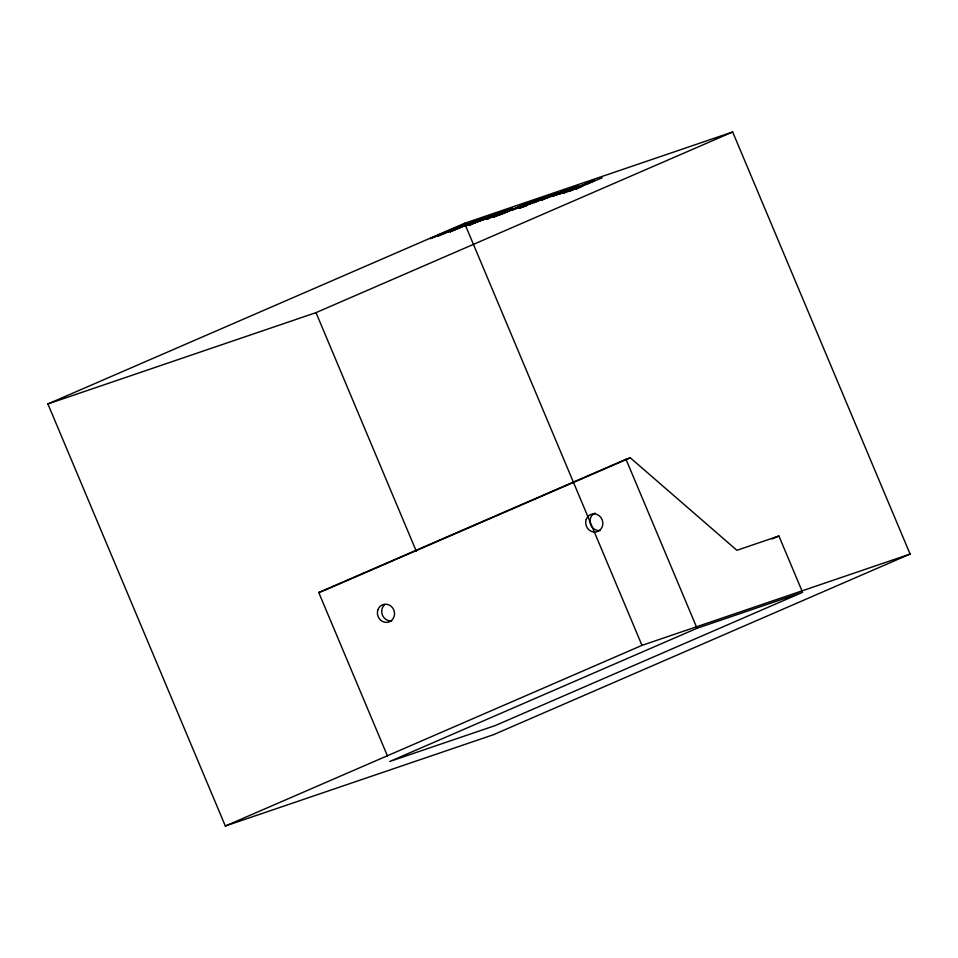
<?xml version="1.0" encoding="UTF-8"?>
<svg xmlns="http://www.w3.org/2000/svg" width="958" height="958" viewBox="0 0 958 958"><rect width="100%" height="100%" fill="white"/><g stroke="black" fill="none" stroke-linecap="round" stroke-linejoin="round"><path stroke-width="1.44" d="M479.491 221.047L478.497 221.561L491.286 216.424M521.655 206.665L520.505 207.299L537.498 200.054L535.354 200.809M587.434 183.756L594.738 180.332L577.219 188.582L575.566 189.145L582.416 185.936L568.657 191.504L584.093 185.133M475.791 222.22L473.935 223.142L480.377 220.232M442.512 234.099L460.391 226.076L435.315 236.554L436.07 236.231M492.903 215.598L495.621 214.329L492.915 215.215M490.879 216.7L485.814 219.083L503.549 211.622L488.712 217.861L490.903 217.107M555.257 194.402C565.879 189.768 546.623 197.36 552.826 195.456M507.189 211.79L510.051 210.437L497.813 215.358L504.782 212.82M446.236 232.483L448.727 231.405M47.9 403.941L464.57 223.286L732.666 131.976L910.1 554.059L493.43 734.714L225.334 826.024L47.9 403.941L316.008 312.631L732.666 131.976M441.59 233.836L456.128 227.537L430.166 238.662L455.912 227.956L437.986 236.003L439.938 235.345L464.582 224.651L463.265 225.106M521.966 205.503L505.932 212.329M387.463 755.982L318.739 592.487L625.993 459.277L630.304 457.804L736.894 550.299L778.902 535.989L802.002 590.942M324.343 590.463L332.163 587.074M333.456 586.512L630.304 457.804M772.04 538.959L778.902 535.989M225.334 826.024L641.992 645.369L910.1 554.059M492.975 215.789L496.998 214.065M458.942 227.824L450.296 231.201L473.288 221.681M506.614 210.676L512.674 208.281L491.25 217.238L492.256 216.903M524.158 204.557L521.032 206.174L526.481 204.317L512.111 210.113L526.661 203.515L493.562 217.083L506.231 212.329M545.234 197.743L533.953 202.689L554.227 194.115L546.814 196.965M561.903 191.839L567.962 189.444L541.138 200.27L561.891 191.708M469.288 223.334L471.049 222.651M523.655 205.06L532.504 201.551L525.116 204.329M498.855 213.287L506.447 210.401L491.322 217.047M585.805 184.547L602.031 177.841L600.307 178.428M525.535 205.395L540.552 198.761L523.02 206.198L525.247 205.383M558.466 194.187L573.591 187.54L552.958 196.21L570.693 188.75L555.856 194.989L558.047 194.246M543.102 197.252L544.348 196.821L518.05 208.102L519.272 207.694M489.466 216.185L490.712 215.754L471.504 223.968L472.689 223.561M494.065 214.616L495.214 214.221L469.336 225.334L470.558 224.914M545.222 197.192L519.332 208.305L548.371 196.127L529.211 204.305M495.981 215.406L497.166 214.999L487.239 219.071L488.496 218.652M551.269 196.57L552.467 196.162M546.539 198.414L547.545 198.067M525.87 205.754L527.139 205.323L522.457 207.239M318.739 592.487L323.05 591.026M625.993 459.277L696.454 626.891M464.57 223.286L641.992 645.369M316.008 312.631L416.311 551.257M599.995 530.54A9.173 8.514 71.2 0 1 590.379 523.763A9.173 8.514 71.2 0 1 595.038 513.057M391.69 620.856A9.173 8.514 71.2 0 1 382.47 615.204A9.173 8.514 71.2 0 1 384.829 604.534M483.036 218.592L480.928 219.61L485.898 217.418L465.504 225.98L483.036 218.592M580.847 185.792L563.939 192.977L592.14 181.206L580.847 185.792M468.522 224.699L476.198 221.669L468.522 224.699M515.129 208.832L522.805 205.802L515.129 208.832M564.825 191.851C567.411 191.205 558.382 194.666 563.472 192.354L559.185 194.103L578.393 185.888L564.825 191.851M467.384 223.956L460.774 226.663L467.384 223.956M498.603 213.083L481.299 220.412L498.603 213.083M468.845 223.825L467.588 224.471L480.557 219.214L449.745 231.992L475.599 220.903L468.845 223.825M697.029 628.268L389.774 761.478L495.334 725.529L802.576 592.319L697.029 628.268M586.236 519.392A9.173 8.514 71.2 0 0 595.684 532.013A9.173 8.514 71.2 0 0 600.906 517.512A9.173 8.514 71.2 0 0 586.236 519.392M377.931 609.707A9.173 8.514 71.2 0 0 387.379 622.329A9.173 8.514 71.2 0 0 392.6 607.827A9.173 8.514 71.2 0 0 377.931 609.707"/></g></svg>
